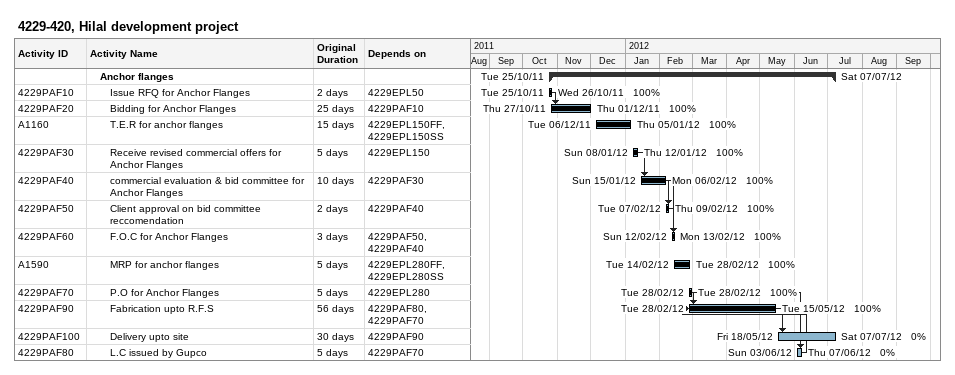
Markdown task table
4229-420, Hilal development project

| ID | Level | Task | Original duration | Start | Finish | Predecessors | % complete |
|---|---|---|---|---|---|---|---|
|  | 2 | **Anchor flanges** |  | 2011-10-25 | 2012-07-07 |  |  |
| 4229PAF10 | 3 | Issue RFQ for Anchor Flanges | 2d | 2011-10-25 | 2011-10-26 | 4229EPL50 | 100 |
| 4229PAF20 | 3 | Bidding for Anchor Flanges | 25d | 2011-10-27 | 2011-12-01 | 4229PAF10 | 100 |
| A1160 | 3 | T.E.R for anchor flanges | 15d | 2011-12-06 | 2012-01-05 | 4229EPL150FF, 4229EPL150SS | 100 |
| 4229PAF30 | 3 | Receive revised commercial offers for Anchor Flanges | 5d | 2012-01-08 | 2012-01-12 | 4229EPL150 | 100 |
| 4229PAF40 | 3 | commercial evaluation & bid committee for Anchor Flanges | 10d | 2012-01-15 | 2012-02-06 | 4229PAF30 | 100 |
| 4229PAF50 | 3 | Client approval on bid committee reccomendation | 2d | 2012-02-07 | 2012-02-09 | 4229PAF40 | 100 |
| 4229PAF60 | 3 | F.O.C for Anchor Flanges | 3d | 2012-02-12 | 2012-02-13 | 4229PAF50, 4229PAF40 | 100 |
| A1590 | 3 | MRP for anchor flanges | 5d | 2012-02-14 | 2012-02-28 | 4229EPL280FF, 4229EPL280SS | 100 |
| 4229PAF70 | 3 | P.O for Anchor Flanges | 5d | 2012-02-28 | 2012-02-28 | 4229EPL280 | 100 |
| 4229PAF90 | 3 | Fabrication upto R.F.S | 56d | 2012-02-28 | 2012-05-15 | 4229PAF80, 4229PAF70 | 100 |
| 4229PAF100 | 3 | Delivery upto site | 30d | 2012-05-18 | 2012-07-07 | 4229PAF90 | 0 |
| 4229PAF80 | 3 | L.C issued by Gupco | 5d | 2012-06-03 | 2012-06-07 | 4229PAF70 | 0 |
